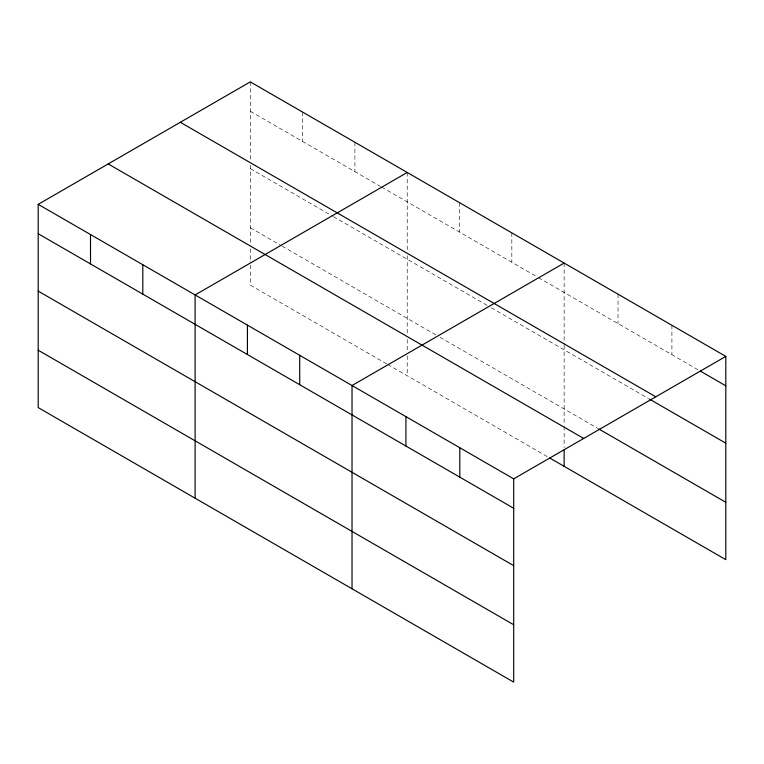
<?xml version="1.0" encoding="UTF-8"?>
<svg xmlns="http://www.w3.org/2000/svg" width="764" height="764" viewBox="0 0 764 764"><rect width="100%" height="100%" fill="white"/><g stroke="black" fill="none" stroke-linecap="round" stroke-linejoin="round"><path stroke-width="0.57" stroke-dasharray="3.82 2.86" d="M250.306 111.277L380.558 186.473M381.58 187.065L537.464 277.065M538.496 277.657L699.366 370.54M250.306 168.653L332.359 216.021M333.381 216.613L487.212 305.428M491.319 307.796L648.521 398.56M250.306 227.767L281.076 245.531M282.097 246.123L435.938 334.938M440.035 337.306L597.687 428.317M386.708 363.893L250.306 285.144L250.306 261.718M387.74 364.485L547.721 456.853M671.909 325.292L671.909 354.687M618.019 294.178L618.019 323.573M564.138 263.064L564.138 343.981M564.138 345.156L564.138 425.338M564.138 426.513L564.138 447.589M511.832 232.867L511.832 262.262M459.527 202.67L459.527 232.065M407.222 172.473L407.222 251.05M407.222 255.73L407.222 334.747M407.222 339.436L407.222 351.144M407.222 355.823L407.222 375.735M354.916 142.276L354.916 171.671M302.611 112.079L302.611 141.474M250.306 81.882L250.306 160.459M250.306 165.139L250.306 244.155M250.306 248.844L250.306 260.553"/><path stroke-width="1.15" d="M513.694 565.637L513.694 478.856L38.2 204.341L38.2 407.604L513.694 682.118L513.694 565.637L38.2 291.113M549.774 458.037L725.8 559.659L725.8 356.396L250.306 81.882L38.2 204.341M407.222 172.473L195.116 294.933L195.116 498.195M564.138 263.064L352.023 385.524L352.023 588.786M513.694 478.856L725.8 356.396M700.378 371.123L725.8 385.801M180.314 122.288L655.808 396.812M649.543 399.142L725.8 443.177M598.699 428.91L725.8 502.292M108.192 163.926L583.686 438.45M38.2 233.736L513.694 508.261M38.2 350.227L513.694 624.751M564.138 449.929L564.138 466.327M459.804 447.752L459.804 477.147M405.913 416.638L405.913 446.033M299.717 355.327L299.717 384.722M247.412 325.13L247.412 354.525M142.811 264.736L142.811 294.13M90.505 234.538L90.505 263.933"/></g></svg>
